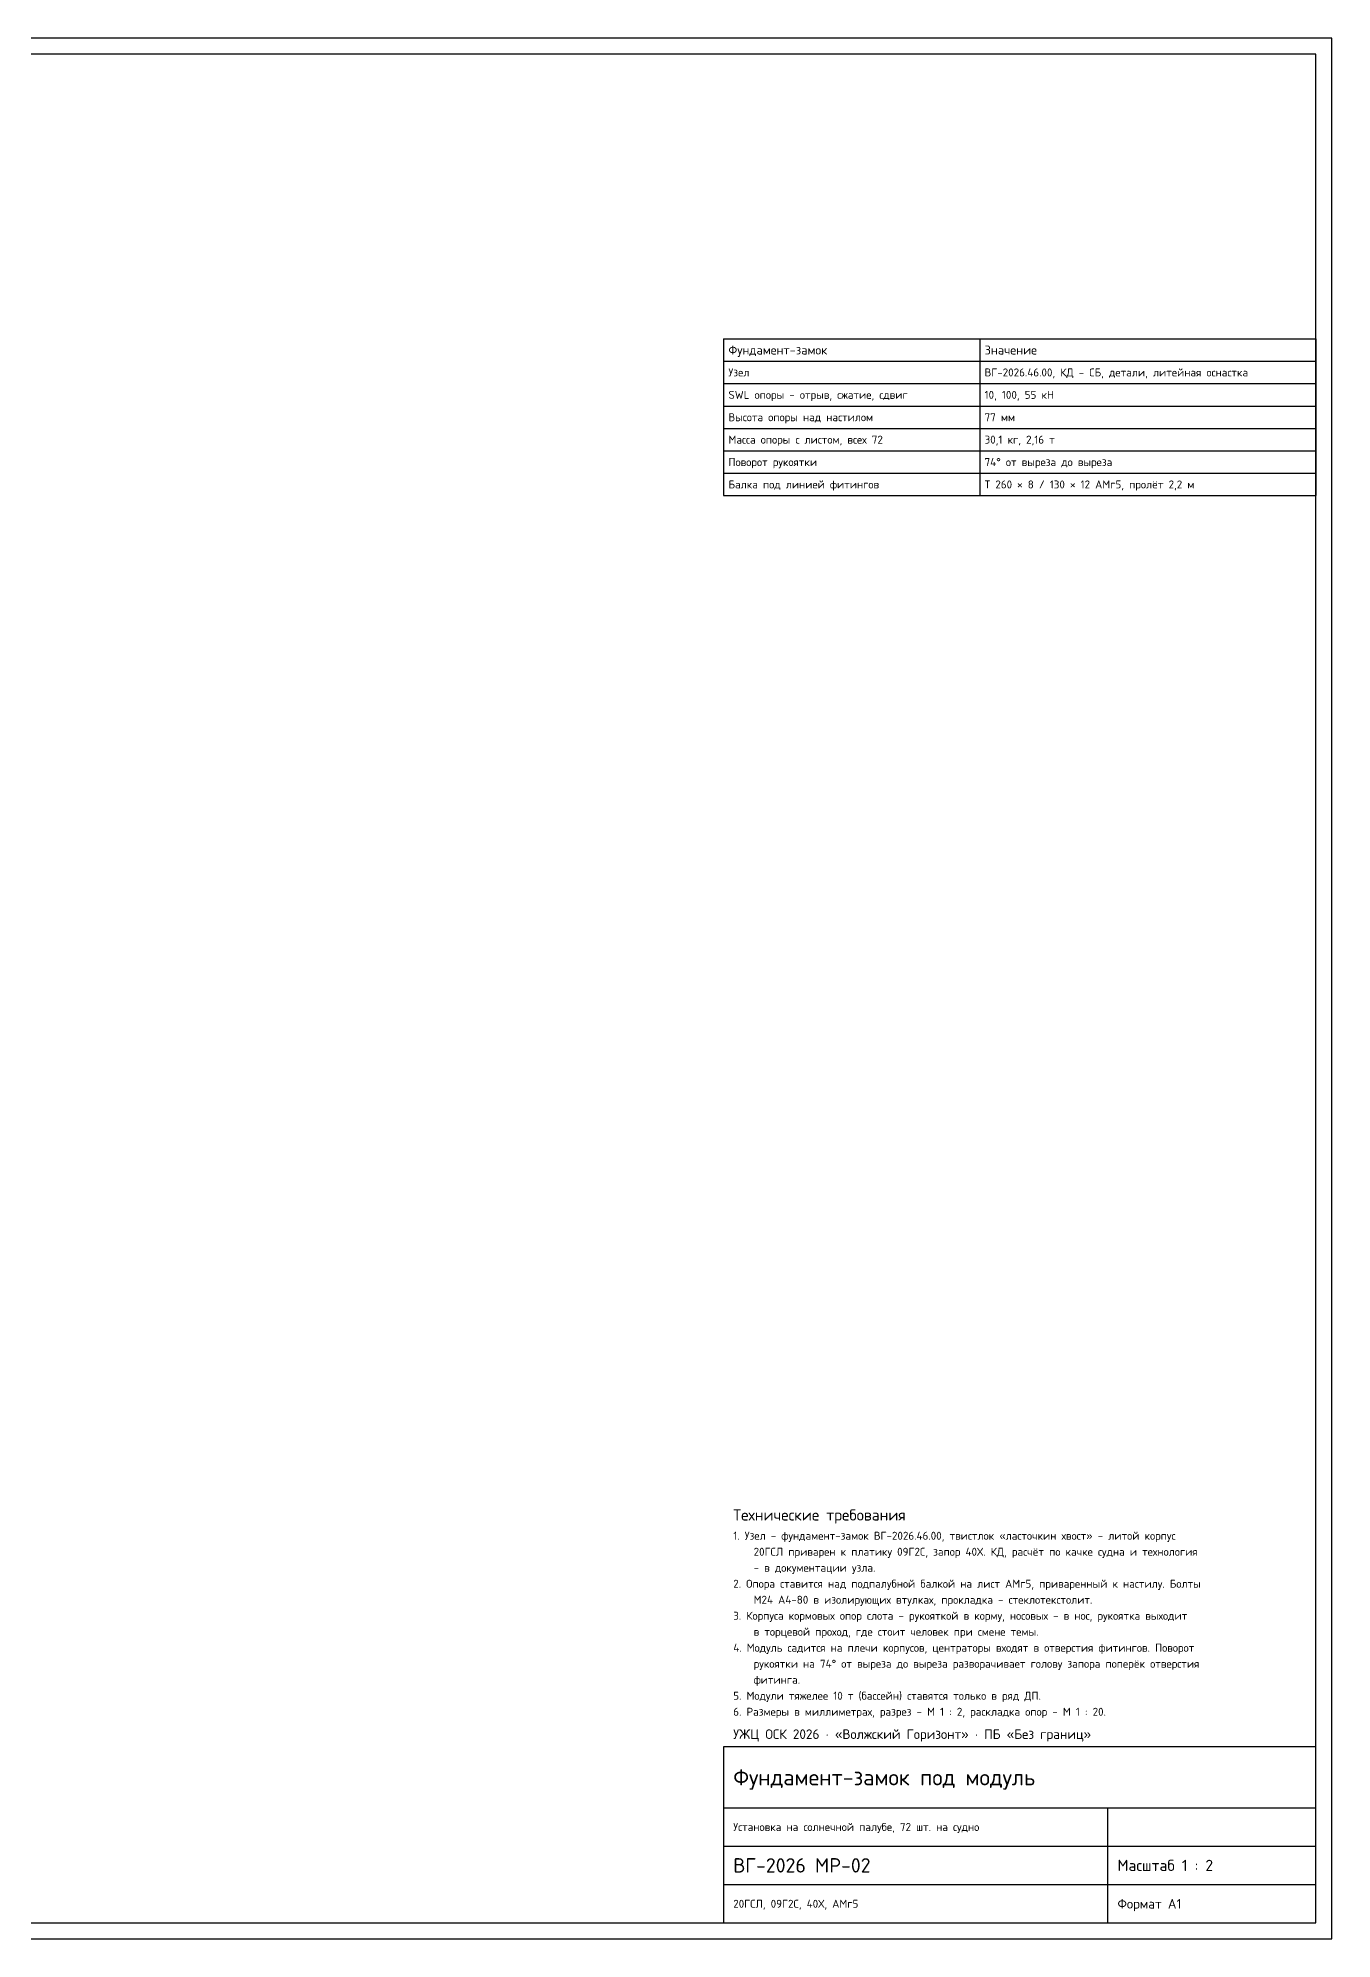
# Model space of a CAD drawing. Header units: millimetres. Extents: x 0 to 1682, y 0 to 1188.
# Drawn here: x 874 to 1682, y 0 to 1188 of the extents above; entities that cross this region are included whole.
import ezdxf
from ezdxf.enums import TextEntityAlignment as Align

# ---------------------------------------------------------------- set-up
doc = ezdxf.new("R2010")
doc.units = ezdxf.units.MM
doc.header["$LTSCALE"] = 0.7
doc.layers.add('00_РАМКА', color=7, linetype='Continuous')
doc.layers.add('08_ТЕКСТ', color=7, linetype='Continuous')
doc.styles.add('ГОСТ', font='isocpeur.ttf')

msp = doc.modelspace()

# ---------------------------------------------------------------- linework, layer by layer
at = {"layer": '00_РАМКА'}
for p, q in [((1302, 1000), (1672, 1000)), ((1302, 1000), (1302, 902)), ((1462, 1000), (1462, 902)), ((1672, 1000), (1672, 902)), ((1302, 986), (1672, 986)), ((1302, 972), (1672, 972)), ((1302, 958), (1672, 958)), ((1302, 944), (1672, 944)), ((1302, 930), (1672, 930)), ((1302, 916), (1672, 916)), ((1302, 902), (1672, 902)), ((1302, 82), (1672, 82)), ((1542, 10), (1542, 82)), ((1302, 58), (1672, 58)), ((1302, 34), (1672, 34))]:
    msp.add_line(p, q, dxfattribs=at)
for points in [[(0, 0), (1682, 0), (1682, 1188), (0, 1188)], [(40, 10), (1672, 10), (1672, 1178), (40, 1178)], [(1302, 10), (1672, 10), (1672, 120), (1302, 120)]]:
    msp.add_lwpolyline(points, close=True, dxfattribs=at)

# ---------------------------------------------------------------- texts
at = {"layer": '08_ТЕКСТ', "style": 'ГОСТ'}
for s, height, p in [('Фундамент-замок', 5.6, (1305, 993)), ('Значение', 5.6, (1465, 993)), ('Узел', 5, (1305, 979)), ('ВГ-2026.46.00, КД - СБ, детали, литейная оснастка', 5, (1465, 979)), ('SWL опоры - отрыв, сжатие, сдвиг', 5, (1305, 965)), ('10, 100, 55 кН', 5, (1465, 965)), ('Высота опоры над настилом', 5, (1305, 951)), ('77 мм', 5, (1465, 951)), ('Масса опоры с листом, всех 72', 5, (1305, 937)), ('30,1 кг, 2,16 т', 5, (1465, 937)), ('Поворот рукоятки', 5, (1305, 923)), ('74° от выреза до выреза', 5, (1465, 923)), ('Балка под линией фитингов', 5, (1305, 909)), ('Т 260 × 8 / 130 × 12 АМг5, пролёт 2,2 м', 5, (1465, 909)), ('Технические требования', 7, (1308, 265)), ('1. Узел - фундамент-замок ВГ-2026.46.00, твистлок «ласточкин хвост» - литой корпус', 5, (1308, 252)), ('    20ГСЛ приварен к платику 09Г2С, запор 40Х. КД, расчёт по качке судна и технология', 5, (1308, 242)), ('    - в документации узла.', 5, (1308, 232)), ('2. Опора ставится над подпалубной балкой на лист АМг5, приваренный к настилу. Болты', 5, (1308, 222)), ('    М24 А4-80 в изолирующих втулках, прокладка - стеклотекстолит.', 5, (1308, 212)), ('3. Корпуса кормовых опор слота - рукояткой в корму, носовых - в нос, рукоятка выходит', 5, (1308, 202)), ('    в торцевой проход, где стоит человек при смене темы.', 5, (1308, 192)), ('4. Модуль садится на плечи корпусов, центраторы входят в отверстия фитингов. Поворот', 5, (1308, 182)), ('    рукоятки на 74° от выреза до выреза разворачивает голову запора поперёк отверстия', 5, (1308, 172)), ('5. Модули тяжелее 10 т (бассейн) ставятся только в ряд ДП.', 5, (1308, 152)), ('    фитинга.', 5, (1308, 162)), ('6. Размеры в миллиметрах, разрез - М 1 : 2, раскладка опор - М 1 : 20.', 5, (1308, 142)), ('УЖЦ ОСК 2026 · «Волжский Горизонт» · ПБ «Без границ»', 6, (1308, 128)), ('Фундамент-замок под модуль', 10, (1308, 101)), ('Установка на солнечной палубе, 72 шт. на судно', 5, (1308, 70)), ('ВГ-2026 МР-02', 9, (1308, 46)), ('Масштаб 1 : 2', 7, (1548, 46)), ('20ГСЛ, 09Г2С, 40Х, АМг5', 5, (1308, 22)), ('Формат A1', 6, (1548, 22))]:
    msp.add_text(s, height=height, dxfattribs=at).set_placement(p, align=Align.MIDDLE_LEFT)

doc.saveas('drawing.dxf')
